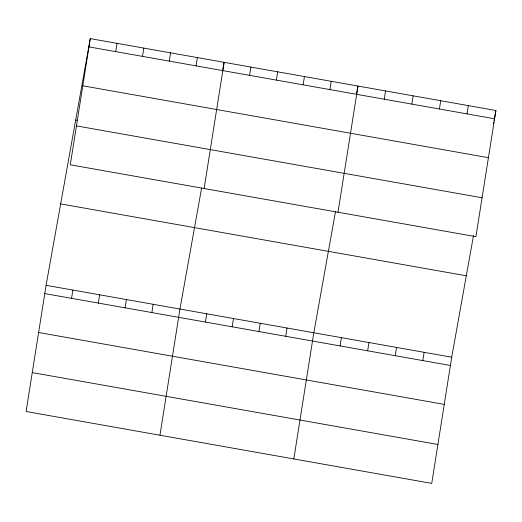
<?xml version="1.0" encoding="UTF-8"?>
<svg xmlns="http://www.w3.org/2000/svg" width="522" height="522" viewBox="0 0 522 522"><rect width="100%" height="100%" fill="white"/><g stroke="black" fill="none" stroke-linecap="round" stroke-linejoin="round"><path stroke-width="0.78" d="M90.267 38.608L70.281 164.795L475.914 236.681L495.9 110.501L90.267 38.608L46.086 285.319L26.1 411.499L431.733 483.392L451.719 357.205L473.532 235.402M71.547 298.336L72.858 290.062M115.727 51.632L117.039 43.359M98.319 303.08L99.63 294.806M142.499 56.376L143.811 48.102M125.091 307.83L126.402 299.55M169.272 61.12L170.583 52.846M151.863 312.574L153.174 304.293M196.044 65.863L197.355 57.59M159.96 435.224L179.946 309.044L201.616 188.018M204.141 188.52L224.127 62.333L222.581 70.946M205.407 322.061L206.719 313.787M249.588 75.351L250.899 67.077M232.179 326.805L233.491 318.531M276.36 80.094L277.671 71.821M258.951 331.548L260.263 323.275M303.132 84.845L304.443 76.564M285.723 336.292L287.035 328.018M329.904 89.588L331.209 81.315M293.821 458.949L313.807 332.762L335.476 211.743M338.002 212.239L357.981 86.058L356.441 94.665M340.076 345.929L341.388 337.649M384.257 99.219L385.569 90.945M367.658 350.817L368.969 342.543M411.838 104.106L413.15 95.833M395.245 355.704L396.557 347.43M439.426 108.994L440.731 100.72M422.827 360.591L424.138 352.317M467.007 113.887L468.319 105.607M493.518 123.805L493.799 122.239M494.08 120.673L495.9 110.501M88.955 46.889L494.588 118.775M82.789 85.797L488.429 157.683M75.683 120.027L77.263 120.301M76.44 125.887L482.08 197.773M60.663 203.906L466.303 275.792M46.086 285.319L451.719 357.205M44.775 293.592L450.408 365.478M38.615 332.501L444.248 404.387M32.26 372.591L437.899 444.476"/></g></svg>
